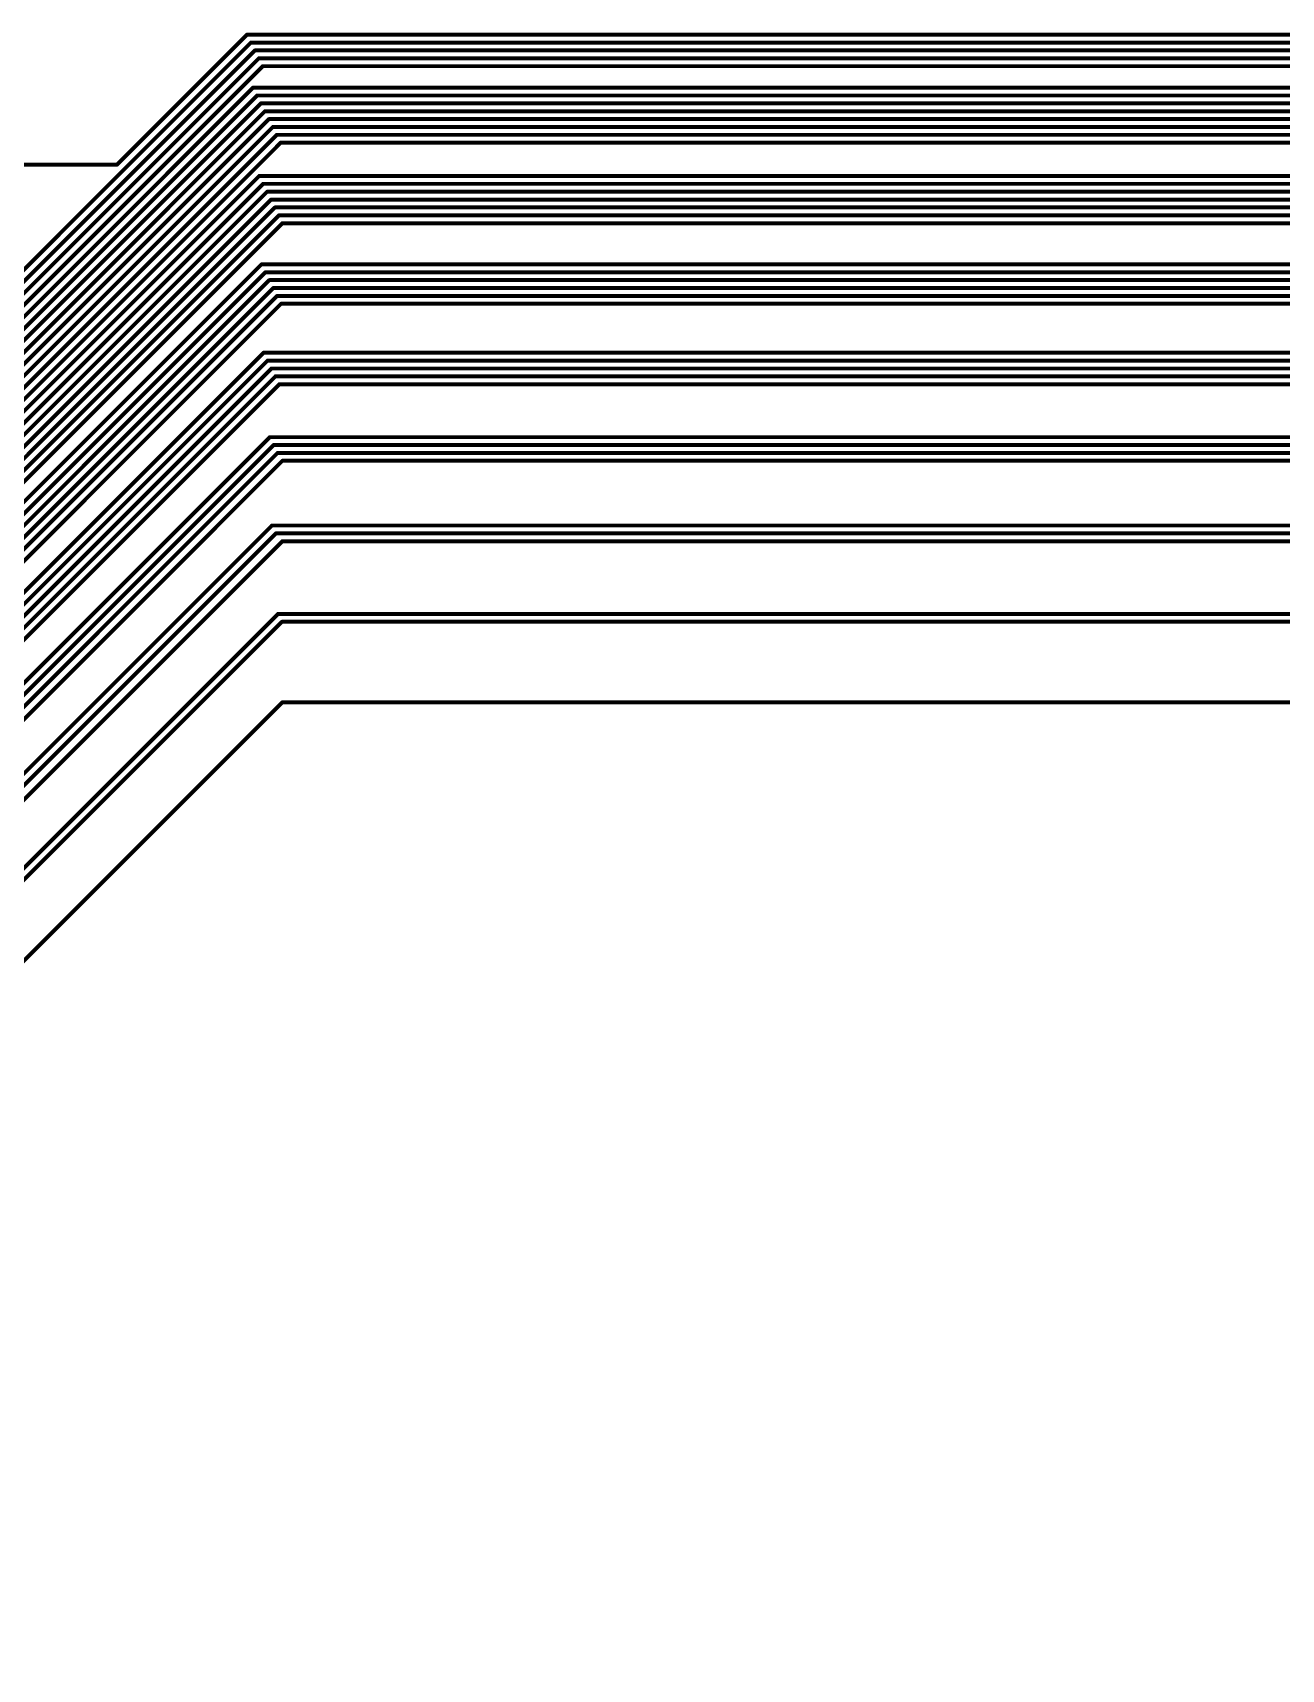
# Model space of a CAD drawing. Header units: inches. Extents: x 0 to 565, y 0 to 565.
# Drawn here: x 250.72 to 266.58, y 263.39 to 284.18 of the extents above; entities that cross this region are included whole.
import ezdxf

# ---------------------------------------------------------------- set-up
doc = ezdxf.new("R2010")
doc.units = ezdxf.units.IN

msp = doc.modelspace()

# ---------------------------------------------------------------- linework, layer by layer
at = {"const_width": 0.05}
for points in [[(251.789, 282.5), (253.439, 284.15)], [(253.439, 284.15), (276.406, 284.15)], [(239.589, 270), (253.539, 283.95)], [(245.689, 276.25), (253.489, 284.05)], [(253.489, 284.05), (275.394, 284.05)], [(253.539, 283.95), (274.383, 283.95)], [(227.389, 257.5), (253.639, 283.75)], [(233.489, 263.75), (253.589, 283.85)], [(253.589, 283.85), (273.372, 283.85)], [(253.639, 283.75), (272.361, 283.75)], [(221.289, 251.25), (253.517, 283.478)], [(253.517, 283.478), (279.3, 283.478)], [(209.089, 238.75), (253.617, 283.278)], [(215.189, 245), (253.567, 283.378)], [(253.567, 283.378), (278.289, 283.378)], [(253.617, 283.278), (277.278, 283.278)], [(196.889, 226.25), (253.717, 283.078)], [(202.989, 232.5), (253.667, 283.178)], [(253.667, 283.178), (276.267, 283.178)], [(253.717, 283.078), (275.256, 283.078)], [(184.689, 213.75), (253.817, 282.878)], [(190.789, 220), (253.767, 282.978)], [(253.767, 282.978), (274.244, 282.978)], [(253.817, 282.878), (273.233, 282.878)], [(178.589, 207.5), (253.867, 282.778)], [(253.867, 282.778), (272.222, 282.778)], [(6.639, 282.5), (251.789, 282.5)], [(166.389, 195), (253.644, 282.256)], [(172.489, 201.25), (253.594, 282.356)], [(253.594, 282.356), (278.2, 282.356)], [(253.644, 282.256), (277.189, 282.256)], [(154.189, 182.5), (253.744, 282.056)], [(160.289, 188.75), (253.694, 282.156)], [(253.694, 282.156), (276.178, 282.156)], [(253.744, 282.056), (275.167, 282.056)], [(141.989, 170), (253.844, 281.856)], [(148.089, 176.25), (253.794, 281.956)], [(253.794, 281.956), (274.156, 281.956)], [(253.844, 281.856), (273.144, 281.856)], [(135.883, 163.75), (253.889, 281.756)], [(253.889, 281.756), (272.133, 281.756)], [(129.889, 157.5), (253.622, 281.233)], [(253.622, 281.233), (277.1, 281.233)], [(117.689, 145), (253.722, 281.033)], [(123.789, 151.25), (253.672, 281.133)], [(253.672, 281.133), (276.089, 281.133)], [(253.722, 281.033), (275.078, 281.033)], [(105.489, 132.5), (253.822, 280.833)], [(111.589, 138.75), (253.772, 280.933)], [(253.772, 280.933), (274.067, 280.933)], [(253.822, 280.833), (273.056, 280.833)], [(99.389, 126.25), (253.872, 280.733)], [(253.872, 280.733), (272.044, 280.733)], [(87.439, 113.75), (253.7, 280.011)], [(93.539, 120), (253.65, 280.111)], [(253.65, 280.111), (276, 280.111)], [(253.7, 280.011), (274.989, 280.011)], [(75.239, 101.25), (253.8, 279.811)], [(81.339, 107.5), (253.75, 279.911)], [(253.75, 279.911), (273.978, 279.911)], [(253.8, 279.811), (272.967, 279.811)], [(69.139, 95), (253.85, 279.711)], [(253.85, 279.711), (271.956, 279.711)], [(57.339, 82.5), (253.778, 278.939)], [(63.439, 88.75), (253.728, 279.039)], [(253.728, 279.039), (274.85, 279.039)], [(253.778, 278.939), (273.839, 278.939)], [(45.15, 70), (253.889, 278.739)], [(51.239, 76.25), (253.828, 278.839)], [(253.828, 278.839), (272.828, 278.839)], [(253.889, 278.739), (271.817, 278.739)], [(39.589, 63.75), (253.756, 277.917)], [(253.756, 277.917), (273.75, 277.917)], [(27.422, 51.25), (253.889, 277.717)], [(33.489, 57.5), (253.806, 277.817)], [(253.806, 277.817), (272.739, 277.817)], [(253.889, 277.717), (271.728, 277.717)], [(15.939, 38.75), (253.883, 276.694)], [(22.039, 45), (253.833, 276.794)], [(253.833, 276.794), (272.65, 276.794)], [(253.883, 276.694), (271.639, 276.694)], [(10.717, 32.5), (253.889, 275.672)], [(253.889, 275.672), (271.539, 275.672)]]:
    msp.add_lwpolyline(points, dxfattribs=at)
at = {"const_width": 0.025}
for points in [[(253.426, 284.15, 1), (253.451, 284.15, 1)], [(253.426, 284.15, 1), (253.451, 284.15, 1)], [(253.476, 284.05, 1), (253.501, 284.05, 1)], [(253.476, 284.05, 1), (253.501, 284.05, 1)], [(253.526, 283.95, 1), (253.551, 283.95, 1)], [(253.526, 283.95, 1), (253.551, 283.95, 1)], [(253.576, 283.85, 1), (253.601, 283.85, 1)], [(253.576, 283.85, 1), (253.601, 283.85, 1)], [(253.626, 283.75, 1), (253.651, 283.75, 1)], [(253.626, 283.75, 1), (253.651, 283.75, 1)], [(253.504, 283.478, 1), (253.529, 283.478, 1)], [(253.504, 283.478, 1), (253.529, 283.478, 1)], [(253.554, 283.378, 1), (253.579, 283.378, 1)], [(253.554, 283.378, 1), (253.579, 283.378, 1)], [(253.604, 283.278, 1), (253.629, 283.278, 1)], [(253.604, 283.278, 1), (253.629, 283.278, 1)], [(253.654, 283.178, 1), (253.679, 283.178, 1)], [(253.654, 283.178, 1), (253.679, 283.178, 1)], [(253.704, 283.078, 1), (253.729, 283.078, 1)], [(253.704, 283.078, 1), (253.729, 283.078, 1)], [(253.754, 282.978, 1), (253.779, 282.978, 1)], [(253.754, 282.978, 1), (253.779, 282.978, 1)], [(253.804, 282.878, 1), (253.829, 282.878, 1)], [(253.804, 282.878, 1), (253.829, 282.878, 1)], [(253.854, 282.778, 1), (253.879, 282.778, 1)], [(253.854, 282.778, 1), (253.879, 282.778, 1)], [(251.776, 282.5, 1), (251.801, 282.5, 1)], [(251.776, 282.5, 1), (251.801, 282.5, 1)], [(253.582, 282.356, 1), (253.607, 282.356, 1)], [(253.582, 282.356, 1), (253.607, 282.356, 1)], [(253.632, 282.256, 1), (253.657, 282.256, 1)], [(253.632, 282.256, 1), (253.657, 282.256, 1)], [(253.682, 282.156, 1), (253.707, 282.156, 1)], [(253.682, 282.156, 1), (253.707, 282.156, 1)], [(253.732, 282.056, 1), (253.757, 282.056, 1)], [(253.732, 282.056, 1), (253.757, 282.056, 1)], [(253.782, 281.956, 1), (253.807, 281.956, 1)], [(253.782, 281.956, 1), (253.807, 281.956, 1)], [(253.832, 281.856, 1), (253.857, 281.856, 1)], [(253.832, 281.856, 1), (253.857, 281.856, 1)], [(253.876, 281.756, 1), (253.901, 281.756, 1)], [(253.876, 281.756, 1), (253.901, 281.756, 1)], [(253.61, 281.233, 1), (253.635, 281.233, 1)], [(253.61, 281.233, 1), (253.635, 281.233, 1)], [(253.66, 281.133, 1), (253.685, 281.133, 1)], [(253.66, 281.133, 1), (253.685, 281.133, 1)], [(253.71, 281.033, 1), (253.735, 281.033, 1)], [(253.71, 281.033, 1), (253.735, 281.033, 1)], [(253.76, 280.933, 1), (253.785, 280.933, 1)], [(253.76, 280.933, 1), (253.785, 280.933, 1)], [(253.81, 280.833, 1), (253.835, 280.833, 1)], [(253.81, 280.833, 1), (253.835, 280.833, 1)], [(253.86, 280.733, 1), (253.885, 280.733, 1)], [(253.86, 280.733, 1), (253.885, 280.733, 1)], [(253.637, 280.111, 1), (253.662, 280.111, 1)], [(253.637, 280.111, 1), (253.662, 280.111, 1)], [(253.687, 280.011, 1), (253.712, 280.011, 1)], [(253.687, 280.011, 1), (253.712, 280.011, 1)], [(253.737, 279.911, 1), (253.762, 279.911, 1)], [(253.737, 279.911, 1), (253.762, 279.911, 1)], [(253.787, 279.811, 1), (253.812, 279.811, 1)], [(253.787, 279.811, 1), (253.812, 279.811, 1)], [(253.837, 279.711, 1), (253.862, 279.711, 1)], [(253.837, 279.711, 1), (253.862, 279.711, 1)], [(253.715, 279.039, 1), (253.74, 279.039, 1)], [(253.715, 279.039, 1), (253.74, 279.039, 1)], [(253.765, 278.939, 1), (253.79, 278.939, 1)], [(253.765, 278.939, 1), (253.79, 278.939, 1)], [(253.815, 278.839, 1), (253.84, 278.839, 1)], [(253.815, 278.839, 1), (253.84, 278.839, 1)], [(253.876, 278.739, 1), (253.901, 278.739, 1)], [(253.876, 278.739, 1), (253.901, 278.739, 1)], [(253.743, 277.917, 1), (253.768, 277.917, 1)], [(253.743, 277.917, 1), (253.768, 277.917, 1)], [(253.793, 277.817, 1), (253.818, 277.817, 1)], [(253.793, 277.817, 1), (253.818, 277.817, 1)], [(253.876, 277.717, 1), (253.901, 277.717, 1)], [(253.876, 277.717, 1), (253.901, 277.717, 1)], [(253.821, 276.794, 1), (253.846, 276.794, 1)], [(253.821, 276.794, 1), (253.846, 276.794, 1)], [(253.871, 276.694, 1), (253.896, 276.694, 1)], [(253.871, 276.694, 1), (253.896, 276.694, 1)], [(253.876, 275.672, 1), (253.901, 275.672, 1)], [(253.876, 275.672, 1), (253.901, 275.672, 1)]]:
    msp.add_lwpolyline(points, format="xyb", close=True, dxfattribs=at)

doc.saveas('drawing.dxf')
